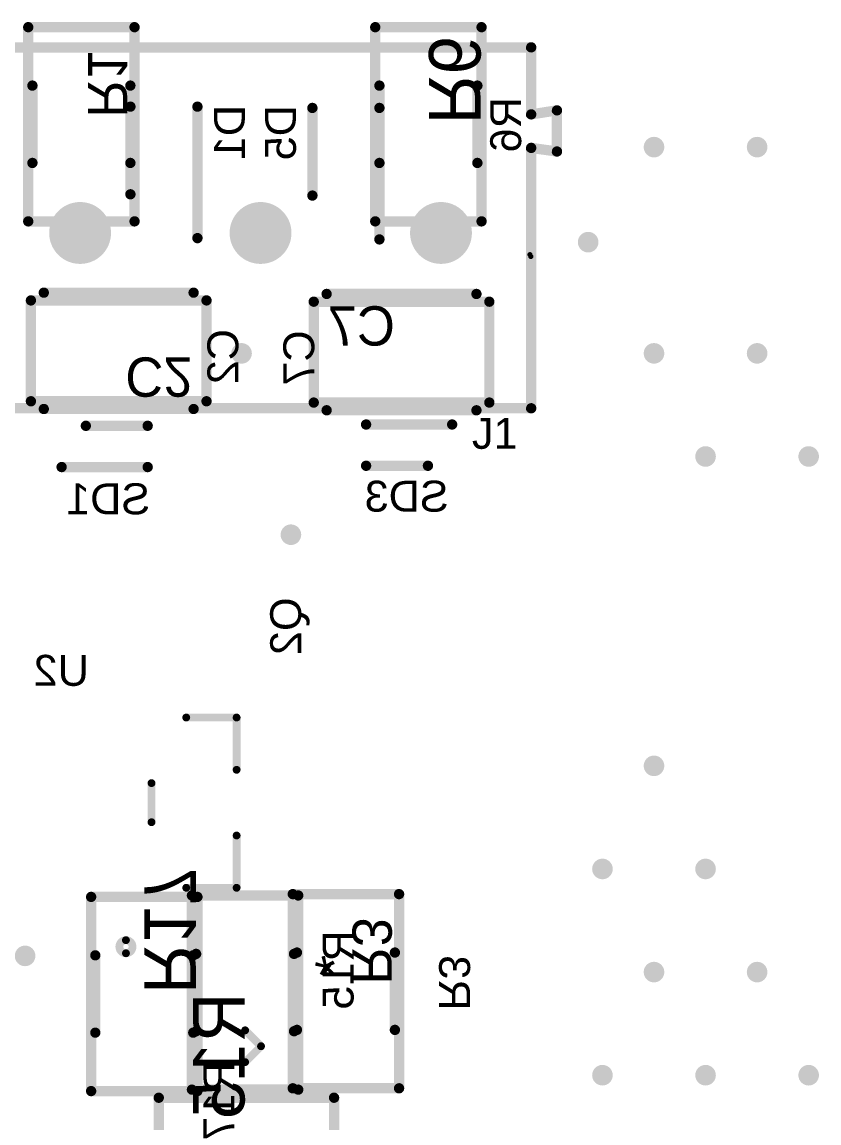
# Model space of a CAD drawing. Header units: millimetres. Extents: x 61 to 211, y 2 to 44.
# Drawn here: x 85.74 to 101.2, y 23.07 to 44.43 of the extents above; entities that cross this region are included whole.
import ezdxf

# ---------------------------------------------------------------- set-up
doc = ezdxf.new("R2010")
doc.units = ezdxf.units.MM
for name, color, linetype in [('BottomOverlay', 54, 'Continuous'), ('Mechanical10', 56, 'Continuous'), ('PadHoleLayer', 156, 'Continuous'), ('TopOverlay', 2, 'Continuous'), ('ViaHoleLayer', 16, 'Continuous')]:
    doc.layers.add(name, color=color, linetype=linetype)
doc.styles.add('Arial', font='', dxfattribs={"height": 0.2})
doc.styles.get('Arial').set_extended_font_data('Arial')

# ---------------------------------------------------------------- blocks, each defined once
blk = doc.blocks.new('691103110003_32')
at = {"layer": 'PadHoleLayer'}
h = blk.add_hatch(color=156, dxfattribs=at)
edge = h.paths.add_edge_path()
edge.add_arc((-3.5, 0.1), 0.6, 0, 360)
h = blk.add_hatch(color=156, dxfattribs=at)
edge = h.paths.add_edge_path()
edge.add_arc((0, 0.1), 0.6, 0, 360)
h = blk.add_hatch(color=156, dxfattribs=at)
edge = h.paths.add_edge_path()
edge.add_arc((3.5, 0.1), 0.6, 0, 360)
at = {"layer": 'TopOverlay', "const_width": 0.2}
for points in [[(5.25, 3.5), (-5.25, 3.5)], [(-5.25, 3.5), (-5.25, -1.55)], [(5.25, 3.5), (5.25, 2.85)], [(5.75, 2.899), (5.25, 2.85)], [(5.75, 2.9), (5.75, 2.35)], [(5.25, 2.4), (5.25, -3.5)], [(5.75, 2.351), (5.25, 2.4)], [(-5.75, -1.48), (-5.75, -2.278)], [(-5.249, -1.55), (-5.75, -1.48)], [(-5.25, -2.2), (-5.75, -2.278)], [(-5.25, -2.2), (-5.25, -3.5)], [(5.25, -3.5), (-5.25, -3.5)]]:
    blk.add_lwpolyline(points, dxfattribs=at)
at = {"layer": 'TopOverlay', "const_width": 0.1}
for points in [[(-5.3, 3.5, 1), (-5.2, 3.5, 1)], [(-5.3, 3.5, 1), (-5.2, 3.5, 1)], [(5.2, 3.5, 1), (5.3, 3.5, 1)], [(5.2, 3.5, 1), (5.3, 3.5, 1)], [(5.7, 2.9, 1), (5.8, 2.9, 1)], [(5.7, 2.899, 1), (5.8, 2.899, 1)], [(5.2, 2.85, 1), (5.3, 2.85, 1)], [(5.2, 2.85, 1), (5.3, 2.85, 1)], [(5.2, 2.4, 1), (5.3, 2.4, 1)], [(5.2, 2.4, 1), (5.3, 2.4, 1)], [(5.7, 2.351, 1), (5.8, 2.351, 1)], [(5.7, 2.35, 1), (5.8, 2.35, 1)], [(-5.8, -1.48, 1), (-5.7, -1.48, 1)], [(-5.8, -1.48, 1), (-5.7, -1.48, 1)], [(-5.3, -1.55, 1), (-5.2, -1.55, 1)], [(-5.299, -1.55, 1), (-5.199, -1.55, 1)], [(-5.3, -2.2, 1), (-5.2, -2.2, 1)], [(-5.3, -2.2, 1), (-5.2, -2.2, 1)], [(-5.8, -2.278, 1), (-5.7, -2.278, 1)], [(-5.8, -2.278, 1), (-5.7, -2.278, 1)], [(-5.3, -3.5, 1), (-5.2, -3.5, 1)], [(-5.3, -3.5, 1), (-5.2, -3.5, 1)], [(5.2, -3.5, 1), (5.3, -3.5, 1)], [(5.2, -3.5, 1), (5.3, -3.5, 1)]]:
    blk.add_lwpolyline(points, format="xyb", close=True, dxfattribs=at)
blk = doc.blocks.new('LQFP32_7X7X1P4_35')
at = {"layer": 'TopOverlay'}
for p, q in [((-1.391, 5.201), (-1.391, 5.455)), ((-1.391, 5.455), (-1.01, 5.455)), ((-1.01, 5.455), (-1.01, 5.201)), ((-1.01, 5.201), (-1.391, 5.201)), ((5.201, -0.59), (5.201, -0.209)), ((5.201, -0.209), (5.455, -0.209)), ((5.455, -0.209), (5.455, -0.59)), ((5.455, -0.59), (5.201, -0.59)), ((-1.81, -5.201), (-2.191, -5.201)), ((-2.191, -5.201), (-2.191, -5.455)), ((-1.81, -5.455), (-1.81, -5.201)), ((-2.191, -5.455), (-1.81, -5.455))]:
    blk.add_line(p, q, dxfattribs=at)
at = {"layer": 'TopOverlay', "const_width": 0.152}
for points in [[(-3.721, 3.285), (-3.721, 3.721)], [(-3.285, 3.721), (-3.721, 3.721)], [(3.721, 3.721), (3.285, 3.721)], [(3.721, 3.285), (3.721, 3.721)], [(-3.721, -3.721), (-3.721, -3.285)], [(3.721, -3.721), (3.721, -3.285)], [(-3.285, -3.721), (-3.721, -3.721)], [(3.721, -3.721), (3.285, -3.721)]]:
    blk.add_lwpolyline(points, dxfattribs=at)
at = {"layer": 'TopOverlay', "const_width": 0.0762}
for points in [[(-3.759, 3.721, 1), (-3.683, 3.721, 1)], [(-3.759, 3.721, 1), (-3.683, 3.721, 1)], [(-3.323, 3.721, 1), (-3.247, 3.721, 1)], [(3.247, 3.721, 1), (3.323, 3.721, 1)], [(3.683, 3.721, 1), (3.759, 3.721, 1)], [(3.683, 3.721, 1), (3.759, 3.721, 1)], [(-3.759, 3.285, 1), (-3.683, 3.285, 1)], [(3.683, 3.285, 1), (3.759, 3.285, 1)], [(-3.759, -3.285, 1), (-3.683, -3.285, 1)], [(3.683, -3.285, 1), (3.759, -3.285, 1)], [(-3.759, -3.721, 1), (-3.683, -3.721, 1)], [(-3.759, -3.721, 1), (-3.683, -3.721, 1)], [(-3.323, -3.721, 1), (-3.247, -3.721, 1)], [(3.247, -3.721, 1), (3.323, -3.721, 1)], [(3.683, -3.721, 1), (3.759, -3.721, 1)], [(3.683, -3.721, 1), (3.759, -3.721, 1)]]:
    blk.add_lwpolyline(points, format="xyb", close=True, dxfattribs=at)
at = {"layer": 'TopOverlay'}
blk.add_text('*', height=0.762, dxfattribs=at).set_placement((-5.9, 2.946))
blk = doc.blocks.new('SOT23_3_ONS_M_B_36')
at = {"layer": 'BottomOverlay'}
for points, const_width in [([(-2.667, 1.321, 1), (-2.921, 1.321, 1)], 0.152), ([(-2.959, 1.321, 1), (-2.883, 1.321, 1)], 0.0762), ([(-2.705, 1.321, 1), (-2.629, 1.321, 1)], 0.0762), ([(-0.417, 0.825, 1), (-0.341, 0.825, 1)], 0.0762), ([(0.341, 0.825, 1), (0.417, 0.825, 1)], 0.0762), ([(-1.689, 0.151, 1), (-1.613, 0.151, 1)], 0.0762), ([(1.613, 0.151, 1), (1.689, 0.151, 1)], 0.0762), ([(-1.689, -0.826, 1), (-1.613, -0.826, 1)], 0.0762), ([(-1.689, -0.826, 1), (-1.613, -0.826, 1)], 0.0762), ([(-0.675, -0.826, 1), (-0.599, -0.826, 1)], 0.0762), ([(0.599, -0.826, 1), (0.675, -0.826, 1)], 0.0762), ([(1.613, -0.826, 1), (1.689, -0.826, 1)], 0.0762), ([(1.613, -0.826, 1), (1.689, -0.826, 1)], 0.0762)]:
    blk.add_lwpolyline(points, format="xyb", close=True, dxfattribs=dict(at, const_width=const_width))
at = {"layer": 'BottomOverlay', "const_width": 0.152}
for points in [[(-0.379, 0.825), (0.379, 0.825)], [(-1.651, 0.151), (-1.651, -0.826)], [(1.651, 0.151), (1.651, -0.826)], [(-1.651, -0.826), (-0.637, -0.826)], [(0.637, -0.826), (1.651, -0.826)]]:
    blk.add_lwpolyline(points, dxfattribs=at)
blk = doc.blocks.new('KEMET_C0805C_DN_IPC_B_B_43')
at = {"layer": 'BottomOverlay', "const_width": 0.2}
for points in [[(1.453, 1.128), (-1.453, 1.128)], [(1.453, -1.128), (-1.453, -1.128)]]:
    blk.add_lwpolyline(points, dxfattribs=at)
at = {"layer": 'BottomOverlay', "const_width": 0.1}
for points in [[(-1.503, 1.128, 1), (-1.403, 1.128, 1)], [(1.403, 1.128, 1), (1.503, 1.128, 1)], [(-1.503, -1.128, 1), (-1.403, -1.128, 1)], [(1.403, -1.128, 1), (1.503, -1.128, 1)]]:
    blk.add_lwpolyline(points, format="xyb", close=True, dxfattribs=at)
at = {"layer": 'Mechanical10', "const_width": 0.2}
for points in [[(1.703, 0.978), (-1.703, 0.978)], [(-1.703, 0.978), (-1.703, -0.978)], [(1.703, 0.978), (1.703, -0.978)], [(1.703, -0.978), (-1.703, -0.978)]]:
    blk.add_lwpolyline(points, dxfattribs=at)
at = {"layer": 'Mechanical10', "const_width": 0.1}
for points in [[(-1.753, 0.978, 1), (-1.653, 0.978, 1)], [(-1.753, 0.978, 1), (-1.653, 0.978, 1)], [(1.653, 0.978, 1), (1.753, 0.978, 1)], [(1.653, 0.978, 1), (1.753, 0.978, 1)], [(-1.753, -0.978, 1), (-1.653, -0.978, 1)], [(-1.753, -0.978, 1), (-1.653, -0.978, 1)], [(1.653, -0.978, 1), (1.753, -0.978, 1)], [(1.653, -0.978, 1), (1.753, -0.978, 1)]]:
    blk.add_lwpolyline(points, format="xyb", close=True, dxfattribs=at)
at = {"layer": 'Mechanical10', "text_generation_flag": 2}
blk.add_text('C7', height=0.762, rotation=180, dxfattribs=at).set_placement((0.127, -0.127))
blk = doc.blocks.new('KEMET_C0805C_DN_IPC_B_B_50')
at = {"layer": 'BottomOverlay', "const_width": 0.2}
for points in [[(-1.453, 1.128), (1.453, 1.128)], [(-1.453, -1.128), (1.453, -1.128)]]:
    blk.add_lwpolyline(points, dxfattribs=at)
at = {"layer": 'BottomOverlay', "const_width": 0.1}
for points in [[(-1.503, 1.128, 1), (-1.403, 1.128, 1)], [(1.403, 1.128, 1), (1.503, 1.128, 1)], [(-1.503, -1.128, 1), (-1.403, -1.128, 1)], [(1.403, -1.128, 1), (1.503, -1.128, 1)]]:
    blk.add_lwpolyline(points, format="xyb", close=True, dxfattribs=at)
at = {"layer": 'Mechanical10', "const_width": 0.2}
for points in [[(-1.703, -0.978), (-1.703, 0.978)], [(-1.703, 0.978), (1.703, 0.978)], [(1.703, -0.978), (1.703, 0.978)], [(-1.703, -0.978), (1.703, -0.978)]]:
    blk.add_lwpolyline(points, dxfattribs=at)
at = {"layer": 'Mechanical10', "const_width": 0.1}
for points in [[(-1.753, 0.978, 1), (-1.653, 0.978, 1)], [(-1.753, 0.978, 1), (-1.653, 0.978, 1)], [(1.653, 0.978, 1), (1.753, 0.978, 1)], [(1.653, 0.978, 1), (1.753, 0.978, 1)], [(-1.753, -0.978, 1), (-1.653, -0.978, 1)], [(-1.753, -0.978, 1), (-1.653, -0.978, 1)], [(1.653, -0.978, 1), (1.753, -0.978, 1)], [(1.653, -0.978, 1), (1.753, -0.978, 1)]]:
    blk.add_lwpolyline(points, format="xyb", close=True, dxfattribs=at)
at = {"layer": 'Mechanical10', "text_generation_flag": 2}
blk.add_text('C2', height=0.762, rotation=180, dxfattribs=at).set_placement((0.127, -0.127))
blk = doc.blocks.new('O__S_____________318_08_IPC_B_B_51')
at = {"layer": 'BottomOverlay', "const_width": 0.2}
for points in [[(0.65, 1.45), (0.227, 1.45)], [(0.65, 0.664), (0.65, 1.45)], [(-0.65, -0.286), (-0.65, 0.286)], [(0.65, -1.45), (0.65, -0.664)], [(0.65, -1.45), (0.227, -1.45)]]:
    blk.add_lwpolyline(points, dxfattribs=at)
at = {"layer": 'BottomOverlay', "const_width": 0.1}
for points in [[(0.177, 1.45, 1), (0.277, 1.45, 1)], [(0.6, 1.45, 1), (0.7, 1.45, 1)], [(0.6, 1.45, 1), (0.7, 1.45, 1)], [(0.6, 0.664, 1), (0.7, 0.664, 1)], [(-0.7, 0.286, 1), (-0.6, 0.286, 1)], [(-0.7, -0.286, 1), (-0.6, -0.286, 1)], [(0.6, -0.664, 1), (0.7, -0.664, 1)], [(0.177, -1.45, 1), (0.277, -1.45, 1)], [(0.6, -1.45, 1), (0.7, -1.45, 1)], [(0.6, -1.45, 1), (0.7, -1.45, 1)]]:
    blk.add_lwpolyline(points, format="xyb", close=True, dxfattribs=at)
at = {"layer": 'Mechanical10', "const_width": 0.2}
for points in [[(-1.922, -1.7), (-1.922, 1.7)], [(1.922, 1.7), (-1.922, 1.7)], [(1.922, -1.7), (1.922, 1.7)], [(1.922, -1.7), (-1.922, -1.7)]]:
    blk.add_lwpolyline(points, dxfattribs=at)
at = {"layer": 'Mechanical10', "const_width": 0.1}
for points in [[(-1.972, 1.7, 1), (-1.872, 1.7, 1)], [(-1.972, 1.7, 1), (-1.872, 1.7, 1)], [(1.872, 1.7, 1), (1.972, 1.7, 1)], [(1.872, 1.7, 1), (1.972, 1.7, 1)], [(-1.972, -1.7, 1), (-1.872, -1.7, 1)], [(-1.972, -1.7, 1), (-1.872, -1.7, 1)], [(1.872, -1.7, 1), (1.972, -1.7, 1)], [(1.872, -1.7, 1), (1.972, -1.7, 1)]]:
    blk.add_lwpolyline(points, format="xyb", close=True, dxfattribs=at)
at = {"layer": 'Mechanical10', "text_generation_flag": 2}
blk.add_text('D3', height=0.762, rotation=-180, dxfattribs=at).set_placement((0.127, 0.061))
blk = doc.blocks.new('SOD2513X120N_B_52')
at = {"layer": 'BottomOverlay', "const_width": 0.2}
for points in [[(-0.85, 0.65), (0.85, 0.65)], [(-1.7, -0.65), (0.85, -0.65)]]:
    blk.add_lwpolyline(points, dxfattribs=at)
at = {"layer": 'BottomOverlay', "const_width": 0.1}
for points in [[(-0.9, 0.65, 1), (-0.8, 0.65, 1)], [(0.8, 0.65, 1), (0.9, 0.65, 1)], [(-1.75, -0.65, 1), (-1.65, -0.65, 1)], [(0.8, -0.65, 1), (0.9, -0.65, 1)]]:
    blk.add_lwpolyline(points, format="xyb", close=True, dxfattribs=at)
blk = doc.blocks.new('SOD2513X120N_B_54')
at = {"layer": 'BottomOverlay', "const_width": 0.2}
for points in [[(-0.85, 0.65), (0.85, 0.65)], [(-1.7, -0.65), (0.85, -0.65)]]:
    blk.add_lwpolyline(points, dxfattribs=at)
at = {"layer": 'BottomOverlay', "const_width": 0.1}
for points in [[(-0.9, 0.65, 1), (-0.8, 0.65, 1)], [(0.8, 0.65, 1), (0.9, 0.65, 1)], [(-1.75, -0.65, 1), (-1.65, -0.65, 1)], [(0.8, -0.65, 1), (0.9, -0.65, 1)]]:
    blk.add_lwpolyline(points, format="xyb", close=True, dxfattribs=at)
blk = doc.blocks.new('SODFL1608X70N_B_60')
at = {"layer": 'BottomOverlay', "const_width": 0.2}
for points in [[(-0.6, 0.4), (0.6, 0.4)], [(-1.07, -0.4), (0.6, -0.4)]]:
    blk.add_lwpolyline(points, dxfattribs=at)
at = {"layer": 'BottomOverlay', "const_width": 0.1}
for points in [[(-0.65, 0.4, 1), (-0.55, 0.4, 1)], [(0.55, 0.4, 1), (0.65, 0.4, 1)], [(-1.12, -0.4, 1), (-1.02, -0.4, 1)], [(0.55, -0.4, 1), (0.65, -0.4, 1)]]:
    blk.add_lwpolyline(points, format="xyb", close=True, dxfattribs=at)
blk = doc.blocks.new('SODFL1608X70N_B_62')
at = {"layer": 'BottomOverlay', "const_width": 0.2}
for points in [[(0.6, 0.4), (-0.6, 0.4)], [(0.6, -0.4), (-1.07, -0.4)]]:
    blk.add_lwpolyline(points, dxfattribs=at)
at = {"layer": 'BottomOverlay', "const_width": 0.1}
for points in [[(-0.65, 0.4, 1), (-0.55, 0.4, 1)], [(0.55, 0.4, 1), (0.65, 0.4, 1)], [(-1.12, -0.4, 1), (-1.02, -0.4, 1)], [(0.55, -0.4, 1), (0.65, -0.4, 1)]]:
    blk.add_lwpolyline(points, format="xyb", close=True, dxfattribs=at)
blk = doc.blocks.new('V______CRCW0603__3_IPC_A_B_65')
at = {"layer": 'BottomOverlay', "const_width": 0.2}
for points in [[(-0.75, 0.95), (0.75, 0.95)], [(-0.75, -0.95), (0.75, -0.95)]]:
    blk.add_lwpolyline(points, dxfattribs=at)
at = {"layer": 'BottomOverlay', "const_width": 0.1}
for points in [[(-0.8, 0.95, 1), (-0.7, 0.95, 1)], [(0.7, 0.95, 1), (0.8, 0.95, 1)], [(-0.8, -0.95, 1), (-0.7, -0.95, 1)], [(0.7, -0.95, 1), (0.8, -0.95, 1)]]:
    blk.add_lwpolyline(points, format="xyb", close=True, dxfattribs=at)
at = {"layer": 'Mechanical10', "const_width": 0.2}
for points in [[(-1.883, 1.031), (-1.883, -1.031)], [(-1.883, 1.031), (1.883, 1.031)], [(1.883, 1.031), (1.883, -1.031)], [(-1.883, -1.031), (1.883, -1.031)]]:
    blk.add_lwpolyline(points, dxfattribs=at)
at = {"layer": 'Mechanical10', "const_width": 0.1}
for points in [[(-1.933, 1.031, 1), (-1.833, 1.031, 1)], [(-1.933, 1.031, 1), (-1.833, 1.031, 1)], [(1.833, 1.031, 1), (1.933, 1.031, 1)], [(1.833, 1.031, 1), (1.933, 1.031, 1)], [(-1.933, -1.031, 1), (-1.833, -1.031, 1)], [(-1.933, -1.031, 1), (-1.833, -1.031, 1)], [(1.833, -1.031, 1), (1.933, -1.031, 1)], [(1.833, -1.031, 1), (1.933, -1.031, 1)]]:
    blk.add_lwpolyline(points, format="xyb", close=True, dxfattribs=at)
at = {"layer": 'Mechanical10', "text_generation_flag": 2}
blk.add_text('R1', height=0.762, rotation=180, dxfattribs=at).set_placement((0.127, -0.127))
blk = doc.blocks.new('V______CRCW0603__3_IPC_A_B_66')
at = {"layer": 'BottomOverlay', "const_width": 0.2}
for points in [[(-0.75, 0.95), (0.75, 0.95)], [(-0.75, -0.95), (0.75, -0.95)]]:
    blk.add_lwpolyline(points, dxfattribs=at)
at = {"layer": 'BottomOverlay', "const_width": 0.1}
for points in [[(-0.8, 0.95, 1), (-0.7, 0.95, 1)], [(0.7, 0.95, 1), (0.8, 0.95, 1)], [(-0.8, -0.95, 1), (-0.7, -0.95, 1)], [(0.7, -0.95, 1), (0.8, -0.95, 1)]]:
    blk.add_lwpolyline(points, format="xyb", close=True, dxfattribs=at)
at = {"layer": 'Mechanical10', "const_width": 0.2}
for points in [[(-1.883, 1.031), (-1.883, -1.031)], [(-1.883, 1.031), (1.883, 1.031)], [(1.883, 1.031), (1.883, -1.031)], [(-1.883, -1.031), (1.883, -1.031)]]:
    blk.add_lwpolyline(points, dxfattribs=at)
at = {"layer": 'Mechanical10', "const_width": 0.1}
for points in [[(-1.933, 1.031, 1), (-1.833, 1.031, 1)], [(-1.933, 1.031, 1), (-1.833, 1.031, 1)], [(1.833, 1.031, 1), (1.933, 1.031, 1)], [(1.833, 1.031, 1), (1.933, 1.031, 1)], [(-1.933, -1.031, 1), (-1.833, -1.031, 1)], [(-1.933, -1.031, 1), (-1.833, -1.031, 1)], [(1.833, -1.031, 1), (1.933, -1.031, 1)], [(1.833, -1.031, 1), (1.933, -1.031, 1)]]:
    blk.add_lwpolyline(points, format="xyb", close=True, dxfattribs=at)
at = {"layer": 'Mechanical10', "text_generation_flag": 2}
blk.add_text('R3', height=0.762, rotation=180, dxfattribs=at).set_placement((0.127, -0.127))
blk = doc.blocks.new('V______CRCW0603__3_IPC_A_B_70')
at = {"layer": 'BottomOverlay', "const_width": 0.2}
for points in [[(0.75, 0.95), (-0.75, 0.95)], [(0.75, -0.95), (-0.75, -0.95)]]:
    blk.add_lwpolyline(points, dxfattribs=at)
at = {"layer": 'BottomOverlay', "const_width": 0.1}
for points in [[(-0.8, 0.95, 1), (-0.7, 0.95, 1)], [(0.7, 0.95, 1), (0.8, 0.95, 1)], [(-0.8, -0.95, 1), (-0.7, -0.95, 1)], [(0.7, -0.95, 1), (0.8, -0.95, 1)]]:
    blk.add_lwpolyline(points, format="xyb", close=True, dxfattribs=at)
at = {"layer": 'Mechanical10', "const_width": 0.2}
for points in [[(-1.883, -1.031), (-1.883, 1.031)], [(1.883, 1.031), (-1.883, 1.031)], [(1.883, -1.031), (1.883, 1.031)], [(1.883, -1.031), (-1.883, -1.031)]]:
    blk.add_lwpolyline(points, dxfattribs=at)
at = {"layer": 'Mechanical10', "const_width": 0.1}
for points in [[(-1.933, 1.031, 1), (-1.833, 1.031, 1)], [(-1.933, 1.031, 1), (-1.833, 1.031, 1)], [(1.833, 1.031, 1), (1.933, 1.031, 1)], [(1.833, 1.031, 1), (1.933, 1.031, 1)], [(-1.933, -1.031, 1), (-1.833, -1.031, 1)], [(-1.933, -1.031, 1), (-1.833, -1.031, 1)], [(1.833, -1.031, 1), (1.933, -1.031, 1)], [(1.833, -1.031, 1), (1.933, -1.031, 1)]]:
    blk.add_lwpolyline(points, format="xyb", close=True, dxfattribs=at)
at = {"layer": 'Mechanical10', "text_generation_flag": 2}
blk.add_text('R15', height=1, rotation=-180, dxfattribs=at).set_placement((0, -0.011))
blk = doc.blocks.new('V______CRCW0603__3_IPC_A_B_75')
at = {"layer": 'BottomOverlay', "const_width": 0.2}
for points in [[(-0.75, 0.95), (0.75, 0.95)], [(-0.75, -0.95), (0.75, -0.95)]]:
    blk.add_lwpolyline(points, dxfattribs=at)
at = {"layer": 'BottomOverlay', "const_width": 0.1}
for points in [[(-0.8, 0.95, 1), (-0.7, 0.95, 1)], [(0.7, 0.95, 1), (0.8, 0.95, 1)], [(-0.8, -0.95, 1), (-0.7, -0.95, 1)], [(0.7, -0.95, 1), (0.8, -0.95, 1)]]:
    blk.add_lwpolyline(points, format="xyb", close=True, dxfattribs=at)
at = {"layer": 'Mechanical10', "const_width": 0.2}
for points in [[(-1.883, 1.031), (-1.883, -1.031)], [(-1.883, 1.031), (1.883, 1.031)], [(1.883, 1.031), (1.883, -1.031)], [(-1.883, -1.031), (1.883, -1.031)]]:
    blk.add_lwpolyline(points, dxfattribs=at)
at = {"layer": 'Mechanical10', "const_width": 0.1}
for points in [[(-1.933, 1.031, 1), (-1.833, 1.031, 1)], [(-1.933, 1.031, 1), (-1.833, 1.031, 1)], [(1.833, 1.031, 1), (1.933, 1.031, 1)], [(1.833, 1.031, 1), (1.933, 1.031, 1)], [(-1.933, -1.031, 1), (-1.833, -1.031, 1)], [(-1.933, -1.031, 1), (-1.833, -1.031, 1)], [(1.833, -1.031, 1), (1.933, -1.031, 1)], [(1.833, -1.031, 1), (1.933, -1.031, 1)]]:
    blk.add_lwpolyline(points, format="xyb", close=True, dxfattribs=at)
at = {"layer": 'Mechanical10', "text_generation_flag": 2}
blk.add_text('R17', height=1, rotation=180, dxfattribs=at).set_placement((0, 0))
blk = doc.blocks.new('V______CRCW0603__3_IPC_A_B_76')
at = {"layer": 'BottomOverlay', "const_width": 0.2}
for points in [[(-0.75, 0.95), (0.75, 0.95)], [(-0.75, -0.95), (0.75, -0.95)]]:
    blk.add_lwpolyline(points, dxfattribs=at)
at = {"layer": 'BottomOverlay', "const_width": 0.1}
for points in [[(-0.8, 0.95, 1), (-0.7, 0.95, 1)], [(0.7, 0.95, 1), (0.8, 0.95, 1)], [(-0.8, -0.95, 1), (-0.7, -0.95, 1)], [(0.7, -0.95, 1), (0.8, -0.95, 1)]]:
    blk.add_lwpolyline(points, format="xyb", close=True, dxfattribs=at)
at = {"layer": 'Mechanical10', "const_width": 0.2}
for points in [[(-1.883, 1.031), (-1.883, -1.031)], [(-1.883, 1.031), (1.883, 1.031)], [(1.883, 1.031), (1.883, -1.031)], [(-1.883, -1.031), (1.883, -1.031)]]:
    blk.add_lwpolyline(points, dxfattribs=at)
at = {"layer": 'Mechanical10', "const_width": 0.1}
for points in [[(-1.933, 1.031, 1), (-1.833, 1.031, 1)], [(-1.933, 1.031, 1), (-1.833, 1.031, 1)], [(1.833, 1.031, 1), (1.933, 1.031, 1)], [(1.833, 1.031, 1), (1.933, 1.031, 1)], [(-1.933, -1.031, 1), (-1.833, -1.031, 1)], [(-1.933, -1.031, 1), (-1.833, -1.031, 1)], [(1.833, -1.031, 1), (1.933, -1.031, 1)], [(1.833, -1.031, 1), (1.933, -1.031, 1)]]:
    blk.add_lwpolyline(points, format="xyb", close=True, dxfattribs=at)
at = {"layer": 'Mechanical10', "text_generation_flag": 2}
blk.add_text('R6', height=1, rotation=180, dxfattribs=at).set_placement((0, -0.011))

msp = doc.modelspace()

# ---------------------------------------------------------------- hatches: boundary and pattern name
at = {"layer": 'PadHoleLayer'}
h = msp.add_hatch(color=156, dxfattribs=at)
edge = h.paths.add_edge_path()
edge.add_arc((95.567, 43.915), 0.05, 0, 360)
h = msp.add_hatch(color=156, dxfattribs=at)
edge = h.paths.add_edge_path()
edge.add_arc((95.567, 43.915), 0.05, 0, 360)
h = msp.add_hatch(color=156, dxfattribs=at)
edge = h.paths.add_edge_path()
edge.add_arc((96.068, 42.703), 0.05, 0, 360)
h = msp.add_hatch(color=156, dxfattribs=at)
edge = h.paths.add_edge_path()
edge.add_arc((96.068, 42.703), 0.05, 0, 360)
h = msp.add_hatch(color=156, dxfattribs=at)
edge = h.paths.add_edge_path()
edge.add_arc((96.067, 42.694), 0.05, 0, 360)
h = msp.add_hatch(color=156, dxfattribs=at)
edge = h.paths.add_edge_path()
edge.add_arc((96.067, 42.694), 0.05, 0, 360)
h = msp.add_hatch(color=156, dxfattribs=at)
edge = h.paths.add_edge_path()
edge.add_arc((95.567, 42.615), 0.05, 0, 360)
h = msp.add_hatch(color=156, dxfattribs=at)
edge = h.paths.add_edge_path()
edge.add_arc((95.567, 42.615), 0.05, 0, 360)
h = msp.add_hatch(color=156, dxfattribs=at)
edge = h.paths.add_edge_path()
edge.add_arc((95.566, 41.974), 0.05, 0, 360)
h = msp.add_hatch(color=156, dxfattribs=at)
edge = h.paths.add_edge_path()
edge.add_arc((95.566, 41.965), 0.05, 0, 360)
h = msp.add_hatch(color=156, dxfattribs=at)
edge = h.paths.add_edge_path()
edge.add_arc((95.567, 41.965), 0.05, 0, 360)
h = msp.add_hatch(color=156, dxfattribs=at)
edge = h.paths.add_edge_path()
edge.add_arc((95.568, 41.975), 0.05, 0, 360)
h = msp.add_hatch(color=156, dxfattribs=at)
edge = h.paths.add_edge_path()
edge.add_arc((96.068, 41.905), 0.05, 0, 360)
h = msp.add_hatch(color=156, dxfattribs=at)
edge = h.paths.add_edge_path()
edge.add_arc((96.068, 41.905), 0.05, 0, 360)
h = msp.add_hatch(color=156, dxfattribs=at)
edge = h.paths.add_edge_path()
edge.add_arc((96.067, 41.895), 0.05, 0, 360)
h = msp.add_hatch(color=156, dxfattribs=at)
edge = h.paths.add_edge_path()
edge.add_arc((96.067, 41.895), 0.05, 0, 360)
h = msp.add_hatch(color=156, dxfattribs=at)
edge = h.paths.add_edge_path()
edge.add_arc((95.593, 39.915), 0.05, 0, 360)
h = msp.add_hatch(color=156, dxfattribs=at)
edge = h.paths.add_edge_path()
edge.add_arc((95.593, 39.915), 0.05, 0, 360)
h = msp.add_hatch(color=156, dxfattribs=at)
edge = h.paths.add_edge_path()
edge.add_arc((95.611, 39.878), 0.05, 0, 360)
h = msp.add_hatch(color=156, dxfattribs=at)
edge = h.paths.add_edge_path()
edge.add_arc((95.611, 39.878), 0.05, 0, 360)
h = msp.add_hatch(color=156, dxfattribs=at)
edge = h.paths.add_edge_path()
edge.add_arc((95.567, 36.915), 0.05, 0, 360)
h = msp.add_hatch(color=156, dxfattribs=at)
edge = h.paths.add_edge_path()
edge.add_arc((95.567, 36.915), 0.05, 0, 360)
h = msp.add_hatch(color=156, dxfattribs=at)
edge = h.paths.add_edge_path()
edge.add_arc((95.568, 36.925), 0.05, 0, 360)
h = msp.add_hatch(color=156, dxfattribs=at)
edge = h.paths.add_edge_path()
edge.add_arc((95.568, 36.925), 0.05, 0, 360)
at = {"layer": 'TopOverlay'}
h = msp.add_hatch(color=2, dxfattribs=at)
edge = h.paths.add_edge_path()
edge.add_arc((95.567, 43.915), 0.05, 0, 360)
h = msp.add_hatch(color=2, dxfattribs=at)
edge = h.paths.add_edge_path()
edge.add_arc((95.567, 43.915), 0.05, 0, 360)
h = msp.add_hatch(color=2, dxfattribs=at)
edge = h.paths.add_edge_path()
edge.add_arc((96.068, 42.703), 0.05, 0, 360)
h = msp.add_hatch(color=2, dxfattribs=at)
edge = h.paths.add_edge_path()
edge.add_arc((96.068, 42.703), 0.05, 0, 360)
h = msp.add_hatch(color=2, dxfattribs=at)
edge = h.paths.add_edge_path()
edge.add_arc((96.067, 42.694), 0.05, 0, 360)
h = msp.add_hatch(color=2, dxfattribs=at)
edge = h.paths.add_edge_path()
edge.add_arc((96.067, 42.694), 0.05, 0, 360)
h = msp.add_hatch(color=2, dxfattribs=at)
edge = h.paths.add_edge_path()
edge.add_arc((95.567, 42.615), 0.05, 0, 360)
h = msp.add_hatch(color=2, dxfattribs=at)
edge = h.paths.add_edge_path()
edge.add_arc((95.567, 42.615), 0.05, 0, 360)
h = msp.add_hatch(color=2, dxfattribs=at)
edge = h.paths.add_edge_path()
edge.add_arc((95.566, 41.974), 0.05, 0, 360)
h = msp.add_hatch(color=2, dxfattribs=at)
edge = h.paths.add_edge_path()
edge.add_arc((95.566, 41.965), 0.05, 0, 360)
h = msp.add_hatch(color=2, dxfattribs=at)
edge = h.paths.add_edge_path()
edge.add_arc((95.567, 41.965), 0.05, 0, 360)
h = msp.add_hatch(color=2, dxfattribs=at)
edge = h.paths.add_edge_path()
edge.add_arc((95.568, 41.975), 0.05, 0, 360)
h = msp.add_hatch(color=2, dxfattribs=at)
edge = h.paths.add_edge_path()
edge.add_arc((96.068, 41.905), 0.05, 0, 360)
h = msp.add_hatch(color=2, dxfattribs=at)
edge = h.paths.add_edge_path()
edge.add_arc((96.068, 41.905), 0.05, 0, 360)
h = msp.add_hatch(color=2, dxfattribs=at)
edge = h.paths.add_edge_path()
edge.add_arc((96.067, 41.895), 0.05, 0, 360)
h = msp.add_hatch(color=2, dxfattribs=at)
edge = h.paths.add_edge_path()
edge.add_arc((96.067, 41.895), 0.05, 0, 360)
h = msp.add_hatch(color=2, dxfattribs=at)
edge = h.paths.add_edge_path()
edge.add_arc((95.593, 39.915), 0.05, 0, 360)
h = msp.add_hatch(color=2, dxfattribs=at)
edge = h.paths.add_edge_path()
edge.add_arc((95.593, 39.915), 0.05, 0, 360)
h = msp.add_hatch(color=2, dxfattribs=at)
edge = h.paths.add_edge_path()
edge.add_arc((95.611, 39.878), 0.05, 0, 360)
h = msp.add_hatch(color=2, dxfattribs=at)
edge = h.paths.add_edge_path()
edge.add_arc((95.611, 39.878), 0.05, 0, 360)
h = msp.add_hatch(color=2, dxfattribs=at)
edge = h.paths.add_edge_path()
edge.add_arc((95.567, 36.915), 0.05, 0, 360)
h = msp.add_hatch(color=2, dxfattribs=at)
edge = h.paths.add_edge_path()
edge.add_arc((95.567, 36.915), 0.05, 0, 360)
h = msp.add_hatch(color=2, dxfattribs=at)
edge = h.paths.add_edge_path()
edge.add_arc((95.568, 36.925), 0.05, 0, 360)
h = msp.add_hatch(color=2, dxfattribs=at)
edge = h.paths.add_edge_path()
edge.add_arc((95.568, 36.925), 0.05, 0, 360)
at = {"layer": 'ViaHoleLayer'}
h = msp.add_hatch(color=16, dxfattribs=at)
edge = h.paths.add_edge_path()
edge.add_arc((98, 42), 0.2, 0, 360)
h = msp.add_hatch(color=16, dxfattribs=at)
edge = h.paths.add_edge_path()
edge.add_arc((100, 42), 0.2, 0, 360)
h = msp.add_hatch(color=16, dxfattribs=at)
edge = h.paths.add_edge_path()
edge.add_arc((96.723, 40.157), 0.2, 0, 360)
h = msp.add_hatch(color=16, dxfattribs=at)
edge = h.paths.add_edge_path()
edge.add_arc((90, 38), 0.2, 0, 360)
h = msp.add_hatch(color=16, dxfattribs=at)
edge = h.paths.add_edge_path()
edge.add_arc((98, 38), 0.2, 0, 360)
h = msp.add_hatch(color=16, dxfattribs=at)
edge = h.paths.add_edge_path()
edge.add_arc((100, 38), 0.2, 0, 360)
h = msp.add_hatch(color=16, dxfattribs=at)
edge = h.paths.add_edge_path()
edge.add_arc((99, 36), 0.2, 0, 360)
h = msp.add_hatch(color=16, dxfattribs=at)
edge = h.paths.add_edge_path()
edge.add_arc((101, 36), 0.2, 0, 360)
h = msp.add_hatch(color=16, dxfattribs=at)
edge = h.paths.add_edge_path()
edge.add_arc((90.957, 34.483), 0.2, 0, 360)
h = msp.add_hatch(color=16, dxfattribs=at)
edge = h.paths.add_edge_path()
edge.add_arc((98, 30), 0.2, 0, 360)
h = msp.add_hatch(color=16, dxfattribs=at)
edge = h.paths.add_edge_path()
edge.add_arc((97, 28), 0.2, 0, 360)
h = msp.add_hatch(color=16, dxfattribs=at)
edge = h.paths.add_edge_path()
edge.add_arc((99, 28), 0.2, 0, 360)
h = msp.add_hatch(color=16, dxfattribs=at)
edge = h.paths.add_edge_path()
edge.add_arc((85.801, 26.314), 0.2, 0, 360)
h = msp.add_hatch(color=16, dxfattribs=at)
edge = h.paths.add_edge_path()
edge.add_arc((98, 26), 0.2, 0, 360)
h = msp.add_hatch(color=16, dxfattribs=at)
edge = h.paths.add_edge_path()
edge.add_arc((100, 26), 0.2, 0, 360)
h = msp.add_hatch(color=16, dxfattribs=at)
edge = h.paths.add_edge_path()
edge.add_arc((97, 24), 0.2, 0, 360)
h = msp.add_hatch(color=16, dxfattribs=at)
edge = h.paths.add_edge_path()
edge.add_arc((99, 24), 0.2, 0, 360)
h = msp.add_hatch(color=16, dxfattribs=at)
edge = h.paths.add_edge_path()
edge.add_arc((101, 24), 0.2, 0, 360)

# ---------------------------------------------------------------- block references
for name, p, rotation in [('V______CRCW0603__3_IPC_A_B_65', (86.893, 42.443), 90), ('V______CRCW0603__3_IPC_A_B_76', (93.624, 42.443), 90), ('691103110003_32', (90.368, 40.435), 180), ('SOD2513X120N_B_52', (88.494, 41.935), 90), ('SOD2513X120N_B_54', (92.024, 41.91), 90), ('KEMET_C0805C_DN_IPC_B_B_43', (93.103, 38.024), 180), ('SODFL1608X70N_B_62', (93.015, 36.22), 180), ('LQFP32_7X7X1P4_35', (85.115, 24.562), 225), ('SOT23_3_ONS_M_B_36', (89.078, 29.286), 90), ('V______CRCW0603__3_IPC_A_B_75', (88.113, 25.575), 90), ('V______CRCW0603__3_IPC_A_B_70', (90.068, 25.603), 270), ('V______CRCW0603__3_IPC_A_B_66', (92.024, 25.629), 90), ('O__S_____________318_08_IPC_B_B_51', (90.094, 21.641), 270)]:
    msp.add_blockref(name, p, dxfattribs=dict(rotation=rotation))
for name, p in [('KEMET_C0805C_DN_IPC_B_B_50', (87.617, 38.049)), ('SODFL1608X70N_B_60', (87.579, 36.195))]:
    msp.add_blockref(name, p)

# ---------------------------------------------------------------- texts
at = {"layer": 'BottomOverlay', "style": 'Arial', "text_generation_flag": 2}
for s, rotation, p in [('D1', 90, (90.064, 42.818)), ('D5', 90, (91.054, 42.816)), ('R6', 90, (95.423, 42.969)), ('C2', 90, (89.937, 38.473)), ('C7', 90, (91.41, 38.447)), ('Q2', 90, (91.156, 33.266)), ('R15', 90, (92.172, 26.81)), ('R3', 270, (93.832, 25.256)), ('R17', 90, (89.86, 24.268))]:
    msp.add_text(s, height=0.6, rotation=rotation, dxfattribs=at).set_placement(p)
for s, p in [('SD1', (88.228, 34.879)), ('SD3', (94.018, 34.93)), ('U2', (87.038, 31.552))]:
    msp.add_text(s, height=0.6, dxfattribs=at).set_placement(p)
at = {"layer": 'TopOverlay', "style": 'Arial'}
msp.add_text('J1', height=0.6, dxfattribs=at).set_placement((94.469, 36.149))

doc.saveas('drawing.dxf')
